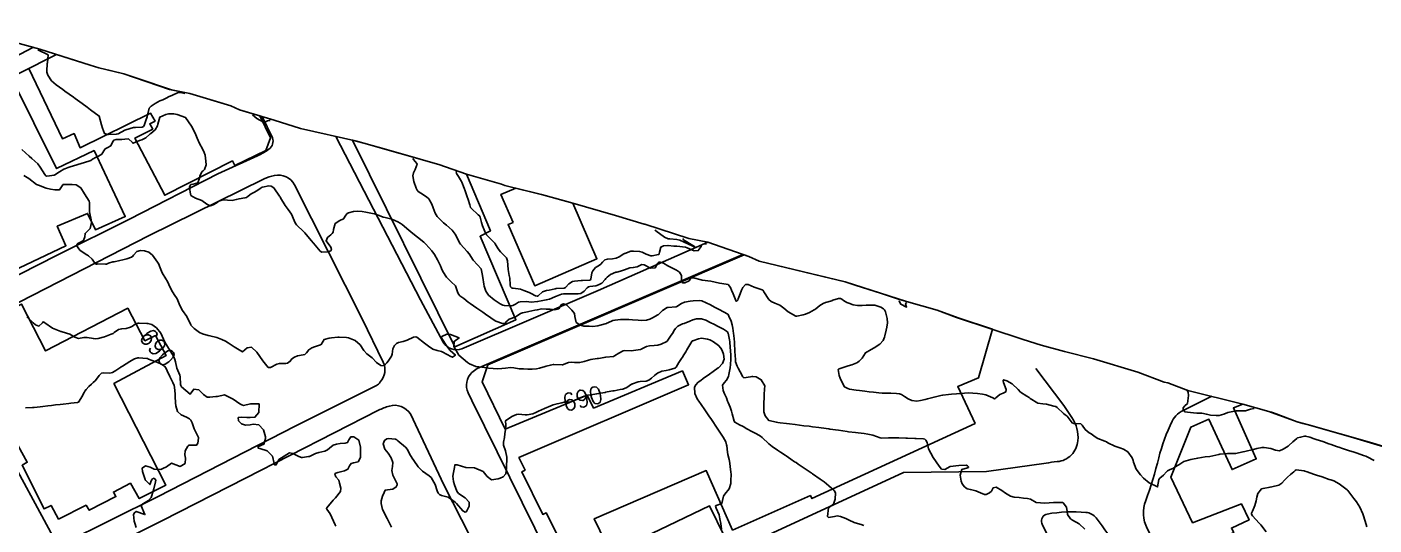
# Model space of a CAD drawing. Header units: metres. Extents: x 286371 to 293043, y 7462578 to 7466404.
# Drawn here: x 288118.4 to 288429.8, y 7465416.7 to 7465531.9 of the extents above; entities that cross this region are included whole.
import ezdxf
from ezdxf.enums import TextEntityAlignment as Align

# ---------------------------------------------------------------- set-up
doc = ezdxf.new("R2010")
doc.units = ezdxf.units.M
doc.header["$MEASUREMENT"] = 0
for name, color, linetype in [('Area', 45, 'Continuous'), ('Cotas', 45, 'Continuous'), ('Curvas de Nivel 1m', 11, 'Continuous'), ('Curvas de Nivel 5m', 15, 'Continuous'), ('Edificações', 30, 'Continuous'), ('Vias primárias', 230, 'Continuous')]:
    doc.layers.add(name, color=color, linetype=linetype)
doc.styles.add('Style-STANDARD', font='STANDARD.shx')

msp = doc.modelspace()

# ---------------------------------------------------------------- linework, layer by layer
at = {"layer": 'Area'}
msp.add_polyline3d([(288102.5, 7465531.87, 687.88), (288121.42, 7465526.73, 690.62), (288133.05, 7465523.02, 696.01), (288135.06, 7465522.39, 695.19), (288140.84, 7465521.03, 686.69), (288151.36, 7465517.42, 689.25), (288156.04, 7465516.46, 695.3), (288165.56, 7465513.62, 697.02), (288167.56, 7465512.72, 696.14), (288175.55, 7465510.32, 687.1), (288181.62, 7465508.38, 687.56), (288194.67, 7465505.45, 687.65), (288196.3, 7465505, 687.93), (288213.63, 7465500.06, 711.64), (288220, 7465497.8, 714.72), (288228.1, 7465495.51, 686.76), (288228.91, 7465495.19, 700.28), (288238.22, 7465492.89, 711.1), (288244.08, 7465491.26, 711.17), (288254.44, 7465488.25, 685.73), (288261.1, 7465486.27, 688.39), (288261.28, 7465486.23, 692.17), (288271.43, 7465482.91, 686.95), (288275.79, 7465482.1, 686.93), (288285.29, 7465478.77, 692.34), (288287.71, 7465477.72, 692.49), (288302.41, 7465474.18, 689.96), (288307.57, 7465472.92, 689.98), (288321.75, 7465468.33, 702.48), (288328.83, 7465466.35, 703.3), (288333.31, 7465464.68, 691.54), (288348.73, 7465459.6, 686.58), (288352.85, 7465458.25, 686.69), (288358.25, 7465456.78, 686.72), (288364.94, 7465455.08, 686.7), (288375.2, 7465452.04, 686.63), (288381.29, 7465449.7, 686.4), (288382.19, 7465449.54, 686.43), (288386.81, 7465447.79, 686.13), (288399.49, 7465444.65, 695.46), (288405.49, 7465442.95, 697.12), (288406.13, 7465442.79, 697.2), (288407.18, 7465442.36, 697.26), (288412.02, 7465440.55, 696.97), (288414.68, 7465439.8, 694.71), (288429.28, 7465435.68, 690.96), (288438.04, 7465433, 692.51)], dxfattribs=at)
at = {"layer": 'Curvas de Nivel 1m', "flags": 128}
for points, elevation in [([(288120.96, 7465526.54), (288123.3, 7465525.41), (288123.12, 7465523.58), (288123.1, 7465523.42), (288123, 7465521.66), (288123.03, 7465521.42), (288123.23, 7465520.71), (288124.12, 7465519.4), (288125.2, 7465518.44), (288126.69, 7465517.36), (288127.18, 7465517.02), (288128.2, 7465516.31), (288129.16, 7465515.61), (288129.55, 7465515.32), (288131.14, 7465514.15), (288132.32, 7465513.28), (288133.12, 7465512.69), (288135.09, 7465511.23), (288135.68, 7465509.23), (288135.84, 7465508.44), (288136.35, 7465507.21), (288137.03, 7465506.95), (288137.27, 7465506.96), (288139.03, 7465507.06), (288139.14, 7465507.07), (288139.49, 7465507.17), (288141.05, 7465508.01), (288142.3, 7465508.36), (288143.06, 7465508.57), (288143.51, 7465508.64), (288145.06, 7465508.7), (288145.32, 7465508.81), (288145.51, 7465509.07), (288145.9, 7465510.24), (288146.19, 7465511.06), (288146.38, 7465511.78), (288146.69, 7465513.05), (288146.86, 7465513.31), (288147.13, 7465513.51), (288148.04, 7465514.13), (288149.15, 7465514.74), (288149.35, 7465514.82), (288149.8, 7465515), (288150.71, 7465515.44), (288151.16, 7465515.66), (288152.05, 7465516.09), (288153.18, 7465516.59), (288153.45, 7465516.68), (288153.73, 7465516.67), (288154.18, 7465516.61), (288154.89, 7465516.5)], 687), ([(288117.2, 7465503.5), (288118.95, 7465501.96), (288119.56, 7465501.47), (288120.93, 7465500.19), (288121.5, 7465499.44), (288122.55, 7465497.76), (288122.8, 7465497.42), (288122.88, 7465497.35), (288122.96, 7465497.34), (288123.59, 7465497.4), (288124.72, 7465497.55), (288124.89, 7465497.62), (288125.94, 7465498.33), (288126.91, 7465498.96), (288127.18, 7465499.08), (288127.92, 7465499.34), (288128.66, 7465499.59), (288128.92, 7465499.67), (288130.17, 7465500.06), (288130.93, 7465500.27), (288131.72, 7465500.49), (288132.94, 7465500.87), (288133.21, 7465500.99), (288133.56, 7465501.26), (288134.42, 7465501.77), (288134.96, 7465501.98), (288135.74, 7465502.44), (288136.2, 7465503.22), (288136.51, 7465503.68), (288136.98, 7465503.92), (288137.8, 7465504.38), (288138.19, 7465505.19), (288138.52, 7465505.68), (288139.01, 7465505.8), (288140.35, 7465505.82), (288141.02, 7465505.92), (288141.85, 7465505.96), (288142.81, 7465505.11), (288142.89, 7465505), (288142.99, 7465504.98), (288143.31, 7465505.1), (288144.46, 7465505.63), (288145, 7465505.79), (288145.86, 7465506.21), (288146.8, 7465507.05), (288146.92, 7465507.15), (288147.03, 7465507.22), (288148.04, 7465508.03), (288148.59, 7465509.02), (288148.7, 7465509.39), (288149.09, 7465511.01), (288150.48, 7465511.61), (288151.1, 7465511.74), (288152.33, 7465511.74), (288153.1, 7465511.63), (288155.08, 7465510.92), (288156.42, 7465508.9), (288157.04, 7465507.77), (288157.46, 7465506.89), (288157.75, 7465506.14), (288158.32, 7465504.87), (288158.98, 7465503.66), (288159.39, 7465502.86), (288159.57, 7465502.24), (288159.76, 7465500.85), (288159.83, 7465499.94), (288159.44, 7465498.86), (288159.15, 7465498.61), (288158.9, 7465498.4), (288158.35, 7465497.4), (288158.31, 7465496.87), (288157.9, 7465495.83), (288156.85, 7465495.5), (288156.32, 7465495.43), (288155.96, 7465494.91), (288156.11, 7465493.62), (288156.3, 7465492.9), (288156.81, 7465492.54), (288157.4, 7465492.29), (288158.8, 7465491.71), (288160, 7465490.85), (288160.78, 7465490.48), (288161.05, 7465490.56), (288161.6, 7465490.82), (288162.38, 7465491.22), (288162.79, 7465491.53), (288163.71, 7465491.88), (288164.8, 7465491.77), (288165.84, 7465491.71), (288166.8, 7465491.93), (288167.43, 7465492.11), (288168.81, 7465492.31), (288169.13, 7465492.38), (288169.55, 7465492.7), (288170.23, 7465493.29), (288170.83, 7465493.58), (288171.57, 7465493.94), (288172.56, 7465494.66), (288172.73, 7465494.77), (288172.85, 7465494.82), (288174.36, 7465495.12), (288174.85, 7465495.06), (288175.45, 7465494.62), (288176.81, 7465492.75), (288176.91, 7465492.59), (288177.05, 7465492.34), (288178.1, 7465490.57), (288178.76, 7465489.66), (288179.58, 7465488.55), (288180.17, 7465487.09), (288180.41, 7465486.54), (288180.71, 7465486.11), (288182.43, 7465484.51), (288182.68, 7465484.25), (288184.1, 7465482.48), (288184.64, 7465481.82), (288185.8, 7465480.46), (288186.2, 7465480.03), (288186.61, 7465479.79), (288188.06, 7465479.86), (288188.62, 7465480.08), (288188.78, 7465480.41), (288188.63, 7465480.95), (288187.57, 7465482.43), (288187.89, 7465483.2), (288188.67, 7465483.75), (288189, 7465484.09), (288189.16, 7465484.41), (288189.28, 7465484.99), (288189.68, 7465486.4), (288190.72, 7465487.1), (288191.62, 7465487.48), (288192.15, 7465488.35), (288192.4, 7465488.7), (288192.75, 7465488.89), (288193.89, 7465489.2), (288194.76, 7465489.22), (288195.91, 7465489.15), (288196.76, 7465489.02), (288198.26, 7465488.75), (288198.75, 7465488.67), (288199.82, 7465488.24), (288200.74, 7465487.83), (288201.19, 7465487.77), (288202.73, 7465487.37), (288204.11, 7465486.78), (288204.72, 7465486.48), (288205.16, 7465486.16), (288206.69, 7465484.85), (288207.58, 7465484.12), (288208.67, 7465483.24), (288210.12, 7465482.08), (288210.65, 7465481.6), (288212.01, 7465480.05), (288212.6, 7465479.23), (288213.31, 7465478.03), (288213.99, 7465476.6), (288214.23, 7465476.02), (288214.54, 7465475.29), (288215.36, 7465474), (288216.51, 7465472.94), (288217.46, 7465471.97), (288218.03, 7465470.4), (288218.23, 7465469.96), (288218.46, 7465469.71), (288219.37, 7465469.02), (288220.44, 7465468.22), (288220.86, 7465467.92), (288222.42, 7465466.84), (288223.79, 7465465.87), (288224.4, 7465465.45), (288225.67, 7465464.56), (288226.38, 7465464.08), (288226.84, 7465463.83), (288228.37, 7465463.25), (288228.88, 7465463.28), (288229.38, 7465463.79), (288229.89, 7465464.27), (288230.38, 7465464.46), (288231.35, 7465464.8), (288232.4, 7465465.52), (288232.53, 7465465.61), (288232.94, 7465465.74), (288234.13, 7465466), (288234.41, 7465466.05), (288235.79, 7465466.32), (288236.42, 7465466.46), (288237.38, 7465466.63), (288238.42, 7465466.62), (288239.35, 7465466.56), (288240.42, 7465466.43), (288241.36, 7465466.66), (288241.9, 7465467.59), (288242.25, 7465467.77), (288242.44, 7465467.79), (288243.11, 7465467.57), (288244.41, 7465466.34), (288244.98, 7465465.55), (288245.03, 7465464.9), (288245.36, 7465463.54), (288246.35, 7465462.85), (288247.17, 7465462.69), (288248.35, 7465462.62), (288249.22, 7465462.61), (288250.35, 7465462.76), (288250.92, 7465462.89), (288252.36, 7465463.28), (288252.47, 7465463.32), (288252.71, 7465463.43), (288253.83, 7465463.95), (288254.37, 7465464.07), (288255.59, 7465464.17), (288256.38, 7465464.19), (288257.57, 7465464.17), (288258.38, 7465464.13), (288259.68, 7465464.02), (288260.37, 7465463.98), (288261.6, 7465464.07), (288262.38, 7465464.3), (288263.04, 7465464.61), (288264.26, 7465465.26), (288264.35, 7465465.3), (288264.4, 7465465.35), (288265.37, 7465466.27), (288266.42, 7465466.95), (288266.64, 7465467), (288268.42, 7465467.09), (288268.51, 7465467.11), (288268.64, 7465467.19), (288269.69, 7465467.92), (288270.44, 7465468.24), (288271.76, 7465468.46), (288272.45, 7465468.53), (288273.95, 7465468.61), (288274.45, 7465468.52), (288275.44, 7465468.08), (288276.43, 7465467.56), (288277.39, 7465467.05), (288278.42, 7465466.51), (288279.45, 7465465.98), (288280.4, 7465465.43), (288280.6, 7465465.2), (288280.7, 7465465), (288281.18, 7465463.8), (288281.4, 7465462.99), (288281.56, 7465462.2), (288281.75, 7465460.98), (288281.81, 7465460.47), (288281.94, 7465458.98), (288281.96, 7465458.64), (288282.06, 7465456.98), (288282.07, 7465456.78), (288282.17, 7465454.98), (288282.17, 7465454.91), (288282.23, 7465454.4), (288282.62, 7465453.39), (288282.85, 7465452.97), (288283.32, 7465452.09), (288283.94, 7465450.95), (288284.02, 7465450.8), (288284.17, 7465450.68), (288285.67, 7465450.92), (288286.05, 7465451.04), (288286.18, 7465451.05), (288286.98, 7465450.9), (288288.16, 7465450.26), (288288.99, 7465448.87), (288288.9, 7465448.11), (288288.81, 7465446.87), (288288.81, 7465446.17), (288288.78, 7465444.87), (288288.76, 7465443.58), (288288.78, 7465442.88), (288289.05, 7465441.89), (288289.91, 7465440.87), (288290.02, 7465440.82), (288291.64, 7465440.46), (288292.02, 7465440.35), (288292.56, 7465440.27), (288294.01, 7465440.17), (288294.7, 7465440.09), (288296.01, 7465439.91), (288297, 7465439.76), (288298.01, 7465439.64), (288299.23, 7465439.49), (288300, 7465439.4), (288301.45, 7465439.23), (288302, 7465439.15), (288303.77, 7465438.88), (288304, 7465438.85), (288305.99, 7465438.61), (288307.99, 7465438.3), (288308.32, 7465438.25), (288309.98, 7465438.06), (288310.54, 7465437.99), (288311.97, 7465437.81), (288312.8, 7465437.69), (288313.97, 7465437.41), (288315.62, 7465436.81), (288315.96, 7465436.74), (288317.58, 7465436.82), (288317.96, 7465436.84), (288319.54, 7465436.83), (288319.96, 7465436.83), (288321.55, 7465436.79), (288321.96, 7465436.78), (288323.63, 7465436.67), (288323.96, 7465436.66), (288325.68, 7465436.59), (288325.96, 7465436.51), (288326.08, 7465436.43), (288326.21, 7465436.31), (288326.5, 7465435.75), (288326.83, 7465434.3), (288327.89, 7465432.28), (288329.29, 7465430.26), (288329.85, 7465429.61), (288330.57, 7465429.53), (288331.86, 7465430.22), (288333.87, 7465430.41), (288335.55, 7465430.48), (288335.87, 7465430.33), (288336.06, 7465430.15), (288336.04, 7465429.98), (288335.86, 7465429.87), (288334.5, 7465429.53), (288334.11, 7465428.18), (288334.4, 7465426.77), (288334.64, 7465426.18), (288335.12, 7465425.5), (288335.79, 7465425.04), (288336.5, 7465424.87), (288337.78, 7465424.59), (288338.83, 7465424.11), (288339.77, 7465423.72), (288340.12, 7465423.74), (288340.9, 7465424.08), (288341.36, 7465424.49), (288341.79, 7465425.27), (288342.44, 7465425.4), (288343.78, 7465424.64), (288344.61, 7465424.02), (288345.75, 7465423.35), (288346.64, 7465423.11), (288347.75, 7465423.03), (288348.82, 7465422.88), (288349.75, 7465422.77), (288350.42, 7465422.61), (288351.73, 7465421.91), (288353.73, 7465421.73), (288355.73, 7465421.85), (288357.74, 7465421.9), (288357.8, 7465421.89), (288357.95, 7465421.82), (288358.71, 7465420.8), (288358.85, 7465419.81), (288358.95, 7465419.06), (288359.68, 7465418.06), (288360.14, 7465417.79), (288361.66, 7465416.91), (288362.98, 7465415.74)], 688), ([(288170.57, 7465511.53), (288171.56, 7465510.68), (288173.07, 7465509.87), (288173.69, 7465510.03), (288174.04, 7465510.16), (288174.39, 7465510.2), (288174.64, 7465510.23)], 687), ([(288207.61, 7465501.45), (288207.75, 7465501.19), (288208.57, 7465500.29), (288208.64, 7465500.11), (288208.14, 7465498.88), (288207.74, 7465498.12), (288207.61, 7465497.4), (288207.81, 7465496.12), (288208.41, 7465494.55), (288208.62, 7465494.11), (288208.83, 7465493.83), (288209.48, 7465493.44), (288210.81, 7465492.58), (288211.34, 7465492.07), (288211.99, 7465490.85), (288212.31, 7465490.05), (288212.76, 7465488.82), (288213.22, 7465488.04), (288214.72, 7465486.53), (288215.36, 7465486), (288216.7, 7465484.87), (288217.42, 7465483.97), (288218.15, 7465482.46), (288218.4, 7465481.96), (288218.64, 7465481.63), (288220.21, 7465479.93), (288220.61, 7465479.39), (288221.57, 7465477.91), (288222.57, 7465476.84), (288223.45, 7465475.88), (288223.65, 7465474.77), (288223.77, 7465473.88), (288224, 7465472.38), (288224.08, 7465471.87), (288224.48, 7465470.75), (288225.11, 7465469.85), (288226.45, 7465468.76), (288227.81, 7465467.81), (288228.43, 7465467.5), (288228.8, 7465467.43), (288230.43, 7465467.33), (288230.77, 7465467.43), (288231.32, 7465467.76), (288232.02, 7465468.18), (288232.44, 7465468.31), (288233.81, 7465468.36), (288234.44, 7465468.26), (288234.95, 7465468.21), (288236.44, 7465468.34), (288237.28, 7465468.5), (288238.45, 7465468.73), (288239.19, 7465468.9), (288240.46, 7465469.41), (288240.6, 7465469.48), (288240.84, 7465469.61), (288241.97, 7465470.09), (288242.47, 7465470.16), (288243.88, 7465470.16), (288244.47, 7465470.16), (288245.87, 7465470.14), (288246.47, 7465470.24), (288247.26, 7465470.73), (288247.93, 7465471.5), (288248.24, 7465471.76), (288248.5, 7465471.82), (288249.95, 7465472.02), (288250.5, 7465472.19), (288251.33, 7465472.63), (288252.08, 7465473.44), (288252.26, 7465473.7), (288252.53, 7465474.02), (288253.34, 7465474.63), (288254.55, 7465475.12), (288254.78, 7465475.17), (288255.59, 7465475.39), (288256.34, 7465475.6), (288256.56, 7465475.67), (288257.8, 7465476.12), (288258.56, 7465476.22), (288259.5, 7465476.4), (288260.58, 7465476.89), (288261.06, 7465476.82), (288262.56, 7465476.06), (288263.66, 7465476.16), (288264.24, 7465477.26), (288264.43, 7465477.4), (288264.58, 7465477.45), (288264.8, 7465477.48), (288265.53, 7465477.24), (288266.56, 7465476.58), (288267.5, 7465476.15), (288268.55, 7465475.61), (288269.25, 7465475.17), (288269.74, 7465474.38), (288269.71, 7465473.17), (288269.99, 7465472.65), (288270.51, 7465472.66), (288271.46, 7465473.14), (288271.89, 7465473.76), (288272.52, 7465473.81), (288274.25, 7465473.37), (288274.52, 7465473.32), (288276.51, 7465473.06), (288278.51, 7465472.58), (288279.01, 7465472.52), (288280.5, 7465472.26), (288281.07, 7465471.57), (288281.3, 7465470.99), (288281.63, 7465470.14), (288282.12, 7465468.98), (288282.22, 7465468.74), (288282.45, 7465468.38), (288282.75, 7465468.67), (288282.85, 7465468.97), (288283.28, 7465470.16), (288283.59, 7465470.96), (288283.87, 7465471.58), (288284.5, 7465472.29), (288285.17, 7465472.27), (288286.5, 7465471.67), (288288.35, 7465471.03), (288288.49, 7465470.96), (288288.57, 7465470.88), (288288.75, 7465470.61), (288289.91, 7465468.86), (288290.45, 7465468.38), (288291.3, 7465467.98), (288292.43, 7465467.49), (288293.41, 7465466.81), (288294.41, 7465465.96), (288296.18, 7465464.99), (288296.4, 7465464.97), (288297.87, 7465465.27), (288298.4, 7465465.42), (288299.32, 7465465.81), (288300.41, 7465466.44), (288300.57, 7465466.54), (288300.78, 7465466.7), (288301.67, 7465467.44), (288302.44, 7465467.89), (288302.99, 7465468.11), (288304.44, 7465468.55), (288304.52, 7465468.57), (288304.73, 7465468.64), (288306.01, 7465469.07), (288306.45, 7465469.04), (288306.76, 7465468.92), (288307.2, 7465468.6), (288307.97, 7465468.12), (288308.43, 7465467.94), (288309.44, 7465467.58), (288310.43, 7465467.42), (288311.5, 7465467.45), (288312.43, 7465467.49), (288313.43, 7465467.5), (288314.43, 7465467.51), (288315.81, 7465467.08), (288316.42, 7465466.69), (288316.67, 7465466.45), (288316.88, 7465465.98), (288317.3, 7465464.44), (288317.35, 7465463.46), (288317.19, 7465462.44), (288317.05, 7465461.74), (288316.71, 7465460.45), (288316.62, 7465460.15), (288316.31, 7465459.32), (288315.58, 7465458.47), (288314.28, 7465457.62), (288313.55, 7465457.23), (288312.26, 7465456.52), (288311.49, 7465455.29), (288310.78, 7465454.55), (288310.48, 7465454.3), (288310.23, 7465454.14), (288309.08, 7465453.72), (288308.22, 7465453.45), (288307.58, 7465453.23), (288306.21, 7465452.81), (288306.07, 7465452.76), (288305.92, 7465452.62), (288306.18, 7465451.28), (288306.41, 7465450.61), (288306.53, 7465450.25), (288307.41, 7465448.6), (288308.14, 7465448.23), (288308.59, 7465448.12), (288310.13, 7465447.89), (288310.9, 7465447.78), (288312.13, 7465447.63), (288313.14, 7465447.5), (288314.13, 7465447.37), (288315.38, 7465447.22), (288316.12, 7465447.18), (288317.42, 7465447.14), (288318.12, 7465447.13), (288319.45, 7465447.08), (288320.12, 7465447.02), (288320.59, 7465446.86), (288321.29, 7465446.38), (288322.1, 7465445.88), (288322.95, 7465445.5), (288324.09, 7465445.33), (288324.97, 7465445.44), (288326.09, 7465445.69), (288326.58, 7465445.82), (288328.1, 7465446.27), (288329.71, 7465446.65), (288330.11, 7465446.72), (288331.48, 7465446.86), (288332.11, 7465446.92), (288333.27, 7465447.04), (288334.12, 7465447.11), (288335.11, 7465447.18), (288336.12, 7465447.2), (288337.07, 7465447.19), (288338.12, 7465447.09), (288339.32, 7465446.91), (288340.11, 7465446.75), (288341.68, 7465446.07), (288342.1, 7465445.87), (288342.26, 7465445.91), (288342.4, 7465446.06), (288343.28, 7465446.88), (288344.12, 7465447.17), (288344.7, 7465447.45), (288344.78, 7465448.02), (288344.16, 7465449.65), (288344.05, 7465450.04), (288344.07, 7465450.13), (288344.17, 7465450.26), (288344.94, 7465450.02), (288346.15, 7465449.29), (288347.54, 7465447.98), (288348.13, 7465447.39), (288349.58, 7465446.48), (288350.11, 7465446.14), (288350.34, 7465445.94), (288352.09, 7465444.83), (288353.25, 7465444.73), (288354.08, 7465444.59), (288355.8, 7465444.14), (288356.08, 7465444.11), (288356.29, 7465444.07), (288356.57, 7465443.85), (288358.05, 7465442.44), (288358.4, 7465442.17), (288358.86, 7465441.81), (288360.02, 7465440.32), (288360.39, 7465440.15), (288362.02, 7465440.05), (288362.34, 7465439.75), (288363.01, 7465438.76), (288363.98, 7465438), (288364.45, 7465437.72), (288365.32, 7465437.06), (288365.96, 7465436.66), (288367.6, 7465436.02), (288367.95, 7465435.87), (288368.31, 7465435.66), (288369.93, 7465434.87), (288371.02, 7465434.52), (288371.92, 7465434.22), (288372.91, 7465433.59), (288373.89, 7465432.24), (288374.15, 7465431.57), (288374.25, 7465431.2), (288374.84, 7465429.56), (288375.83, 7465428.26), (288376.51, 7465427.53), (288377.81, 7465426.4), (288379.79, 7465425.48), (288380.1, 7465427.2), (288380.29, 7465427.48), (288381.13, 7465428.17), (288381.85, 7465428.97), (288382.1, 7465429.2), (288382.57, 7465429.44), (288383.44, 7465429.85), (288383.86, 7465430.09), (288384.67, 7465430.61), (288385.88, 7465431.39), (288387.45, 7465431.82), (288387.89, 7465431.92), (288389.08, 7465432.16), (288389.9, 7465432.29), (288390.82, 7465432.41), (288391.9, 7465432.54), (288392.53, 7465432.67), (288393.91, 7465433.01), (288394.14, 7465433.04), (288395.91, 7465433.24), (288397.91, 7465433.21), (288399.53, 7465433.58), (288399.92, 7465433.67), (288400.58, 7465433.83), (288401.93, 7465434.16), (288402.71, 7465434.35), (288403.94, 7465434.6), (288404.42, 7465434.62), (288405.93, 7465434.39), (288407.02, 7465433.97), (288407.93, 7465433.82), (288408.78, 7465434.19), (288409.94, 7465434.9), (288410.02, 7465434.95), (288410.09, 7465435.02), (288411.05, 7465435.92), (288411.97, 7465436.71), (288412.15, 7465436.81), (288412.85, 7465436.98), (288413.73, 7465437.21), (288413.98, 7465437.22), (288414.96, 7465436.95), (288415.97, 7465436.61), (288416.44, 7465436.45), (288417.95, 7465435.95), (288419.35, 7465435.47), (288419.94, 7465435.28), (288421.18, 7465434.86), (288421.93, 7465434.59), (288422.3, 7465434.46), (288423.92, 7465433.91), (288425.22, 7465433.49), (288425.91, 7465433.27), (288427.39, 7465432.76), (288427.9, 7465432.57), (288428.23, 7465432.42), (288429.89, 7465431.56)], 687), ([(288117.72, 7465497.49), (288118.87, 7465496.8), (288120.65, 7465495.45), (288120.85, 7465495.32), (288121.06, 7465495.23), (288122.84, 7465494.61), (288123.85, 7465494.38), (288124.83, 7465494.22), (288125.97, 7465494.22), (288126.69, 7465495.36), (288126.77, 7465495.43), (288126.85, 7465495.45), (288128.72, 7465495.45), (288128.85, 7465495.45), (288129.81, 7465495.31), (288130.83, 7465494.67), (288131.75, 7465493.28), (288132.79, 7465491.53), (288132.88, 7465491.26), (288132.88, 7465491.16), (288132.87, 7465489.26), (288132.88, 7465489.13), (288133.26, 7465487.26), (288133.32, 7465486.65), (288133.02, 7465485.26), (288132.87, 7465485.08), (288132.69, 7465484.95), (288131.85, 7465484.11), (288131.76, 7465483.28), (288131.49, 7465482.44), (288130.64, 7465481.97), (288130.17, 7465481.77), (288129.87, 7465481.31), (288130.62, 7465480.24), (288132.11, 7465479.27), (288132.43, 7465479.09), (288132.6, 7465478.96), (288133.47, 7465478.13), (288134.12, 7465477.24), (288134.36, 7465477.03), (288134.57, 7465477.03), (288134.75, 7465477.05), (288136.57, 7465477), (288136.76, 7465477.01), (288137.25, 7465477.19), (288138.23, 7465477.52), (288138.58, 7465477.57), (288139.88, 7465477.86), (288140.59, 7465478.03), (288141.48, 7465478.24), (288142.6, 7465478.61), (288142.89, 7465478.82), (288143.04, 7465479.11), (288143.78, 7465479.93), (288144.62, 7465480.14), (288145.6, 7465480.09), (288146.61, 7465479.76), (288147.41, 7465479.04), (288148.58, 7465477.49), (288148.88, 7465477.02), (288149.05, 7465476.53), (288149.65, 7465475.01), (288150.51, 7465473.62), (288150.93, 7465472.99), (288151.22, 7465472.26), (288151.79, 7465470.97), (288152.46, 7465469.95), (288153.11, 7465468.95), (288153.57, 7465467.8), (288153.96, 7465466.94), (288154.4, 7465466.27), (288155.34, 7465464.92), (288156.28, 7465462.98), (288156.31, 7465462.91), (288156.35, 7465462.84), (288157.09, 7465462.15), (288158.33, 7465461.17), (288158.97, 7465460.86), (288160.32, 7465460.52), (288160.72, 7465460.44), (288162.31, 7465460.04), (288163.49, 7465459.61), (288164.3, 7465459.21), (288164.94, 7465458.77), (288166.28, 7465457.84), (288168.26, 7465456.72), (288169.33, 7465457.65), (288170.28, 7465457.78), (288171.54, 7465456.68), (288172.25, 7465455.65), (288172.9, 7465454.65), (288174.2, 7465453.09), (288174.69, 7465453.11), (288176.21, 7465453.88), (288176.77, 7465454.03), (288178.22, 7465454.06), (288178.65, 7465454.12), (288179.27, 7465454.55), (288179.68, 7465455.1), (288180.24, 7465455.46), (288180.98, 7465455.79), (288182.25, 7465456.03), (288182.64, 7465456.11), (288183.05, 7465456.49), (288183.54, 7465457.21), (288184.27, 7465457.66), (288184.85, 7465457.89), (288186.28, 7465458.32), (288186.37, 7465458.36), (288186.41, 7465458.44), (288187.14, 7465459.59), (288188.31, 7465459.9), (288188.79, 7465459.93), (288190.31, 7465460.1), (288190.58, 7465460.11), (288192.31, 7465460.01), (288192.72, 7465459.93), (288194.3, 7465459.32), (288195.43, 7465458.31), (288196.27, 7465457.06), (288197, 7465456.28), (288198.24, 7465455.33), (288199.18, 7465454.25), (288200.21, 7465453.55), (288200.96, 7465453.47), (288201.64, 7465454.21), (288201.88, 7465454.56), (288202.24, 7465455.01), (288202.7, 7465455.75), (288202.84, 7465456.2), (288203.02, 7465457.44), (288203.37, 7465458.19), (288203.83, 7465458.64), (288204.29, 7465458.89), (288205.35, 7465459.11), (288206.3, 7465459.43), (288207.77, 7465460.12), (288208.32, 7465460.2), (288208.52, 7465460.1), (288210.29, 7465458.76), (288211.21, 7465458.06), (288212.27, 7465457.34), (288213.27, 7465457.03), (288214.27, 7465456.77), (288215.73, 7465455.99), (288216.25, 7465455.68), (288216.77, 7465455.45), (288217.44, 7465455.97), (288216.27, 7465457.03), (288215.45, 7465458), (288214.31, 7465459.8), (288214.24, 7465460.02), (288214.24, 7465460.09), (288214.32, 7465460.24), (288215.49, 7465460.83), (288216.33, 7465460.75), (288218.31, 7465459.95), (288217.15, 7465459.13), (288217.08, 7465457.97), (288218.25, 7465455.95), (288220.23, 7465454.27), (288220.74, 7465453.92), (288222.21, 7465453.3), (288222.87, 7465453.23), (288224.21, 7465453.08), (288225.08, 7465452.98), (288226.2, 7465452.86), (288227.24, 7465452.78), (288228.2, 7465452.85), (288229.02, 7465452.97), (288230.2, 7465453.11), (288230.94, 7465453.02), (288232.2, 7465452.78), (288233.18, 7465452.75), (288234.2, 7465452.72), (288235.2, 7465452.7), (288236.2, 7465452.79), (288236.92, 7465452.95), (288238.21, 7465453.35), (288238.45, 7465453.42), (288239.41, 7465453.64), (288240.07, 7465453.78), (288240.22, 7465453.79), (288242.12, 7465453.7), (288242.22, 7465453.71), (288243.58, 7465454.22), (288244.23, 7465454.32), (288244.95, 7465454.28), (288246.23, 7465454.27), (288247.2, 7465454.48), (288248.23, 7465454.81), (288248.8, 7465454.92), (288250.24, 7465455.15), (288250.51, 7465455.19), (288251.84, 7465455.44), (288252.18, 7465455.5), (288252.25, 7465455.51), (288254, 7465455.65), (288254.25, 7465455.76), (288255.2, 7465456.45), (288256.27, 7465456.93), (288256.65, 7465456.99), (288258.27, 7465456.98), (288258.6, 7465457.01), (288260.27, 7465457.25), (288260.32, 7465457.27), (288260.4, 7465457.31), (288261.61, 7465457.97), (288262.29, 7465458.09), (288263.41, 7465458.15), (288264.29, 7465458.28), (288265.02, 7465458.52), (288266.3, 7465459.1), (288266.37, 7465459.15), (288266.43, 7465459.22), (288267.21, 7465460.32), (288267.78, 7465461.2), (288267.99, 7465461.55), (288268.35, 7465462.15), (288268.86, 7465462.68), (288269.93, 7465463.17), (288270.26, 7465463.27), (288270.37, 7465463.31), (288271.67, 7465463.85), (288272.38, 7465464.12), (288273.19, 7465464.32), (288274.38, 7465464.34), (288275.32, 7465464.03), (288276.37, 7465463.52), (288277.32, 7465463.05), (288278.01, 7465462.69), (288278.36, 7465462.51), (288279.43, 7465461.94), (288280.34, 7465461.34), (288280.45, 7465461.12), (288280.48, 7465461), (288280.81, 7465459.49), (288280.87, 7465459), (288280.98, 7465457.69), (288281.03, 7465456.99), (288281.1, 7465455.85), (288281.11, 7465455), (288281.04, 7465453.82), (288280.95, 7465453), (288280.68, 7465451.5), (288280.56, 7465451.01), (288280.16, 7465450.14), (288279.61, 7465449.56), (288279.21, 7465449.03), (288279.34, 7465447.81), (288279.66, 7465447.02), (288280.1, 7465446.05), (288280.39, 7465445.32), (288280.52, 7465445.01), (288280.96, 7465443.89), (288281.27, 7465443), (288281.45, 7465442.4), (288281.82, 7465440.99), (288281.86, 7465440.82), (288282.02, 7465440.42), (288283.16, 7465439.82), (288284, 7465439.42), (288284.82, 7465438.94), (288285.98, 7465438.32), (288287.09, 7465437.79), (288287.97, 7465437.24), (288288.39, 7465436.89), (288289.94, 7465435.42), (288290.65, 7465434.85), (288291.92, 7465433.98), (288292.61, 7465433.52), (288293.68, 7465432.81), (288293.9, 7465432.66), (288295.01, 7465431.9), (288295.88, 7465431.3), (288296.2, 7465431.09), (288296.69, 7465430.76), (288297.86, 7465429.97), (288299.73, 7465428.71), (288299.79, 7465428.66), (288299.83, 7465428.63), (288300.02, 7465428.52), (288301.81, 7465427.3), (288302.67, 7465426.66), (288303.79, 7465425.75), (288305.05, 7465424.63), (288305.29, 7465424.14), (288305.22, 7465422.62), (288304.86, 7465421.49), (288303.71, 7465420.64), (288303.45, 7465418.66), (288303.68, 7465418.43), (288305.06, 7465418.63), (288305.69, 7465418.78), (288306.47, 7465418.6), (288307.68, 7465418.16), (288308.47, 7465417.78), (288309.66, 7465417.21), (288311.48, 7465416.7), (288311.66, 7465416.66), (288311.84, 7465416.52)], 689), ([(288217.6, 7465498.39), (288217.73, 7465497.97), (288218.19, 7465497.27), (288218.87, 7465496.13), (288218.95, 7465495.95), (288219.5, 7465494.6), (288219.72, 7465493.94), (288220.15, 7465492.6), (288220.37, 7465491.93), (288220.79, 7465490.69), (288220.98, 7465490.12), (288221.11, 7465489.92), (288222.75, 7465488.42), (288223.04, 7465488.18), (288223.2, 7465487.89), (288223.49, 7465486.65), (288223.7, 7465485.88), (288224.52, 7465484.03), (288224.61, 7465483.87), (288224.67, 7465483.78), (288226.56, 7465481.84), (288226.64, 7465481.73), (288227.36, 7465480.56), (288227.91, 7465479.82), (288228.6, 7465479.18), (288229.29, 7465478.49), (288229.51, 7465477.79), (288229.56, 7465476.79), (288229.62, 7465475.79), (288229.92, 7465474.4), (288230.04, 7465473.78), (288230.1, 7465472.18), (288230.2, 7465471.78), (288230.49, 7465471.47), (288230.83, 7465471.43), (288232.49, 7465471.24), (288233.28, 7465470.94), (288234.47, 7465470.41), (288234.96, 7465470.2), (288235.97, 7465469.68), (288236.38, 7465469.6), (288236.46, 7465469.6), (288236.62, 7465469.67), (288237.56, 7465470.57), (288238.48, 7465470.87), (288239.11, 7465471.01), (288240.49, 7465471.32), (288240.75, 7465471.35), (288242.49, 7465471.45), (288242.61, 7465471.46), (288242.91, 7465471.58), (288243.64, 7465472.44), (288244.52, 7465472.96), (288245.01, 7465473.06), (288246.52, 7465473.19), (288246.82, 7465473.22), (288248.52, 7465473.33), (288248.66, 7465473.36), (288248.78, 7465473.49), (288249.03, 7465475), (288249.2, 7465475.48), (288249.82, 7465476.22), (288250.57, 7465476.64), (288251.05, 7465476.99), (288251.46, 7465477.45), (288252.02, 7465478.02), (288252.6, 7465478.19), (288253.76, 7465478.25), (288254.6, 7465478.39), (288255.3, 7465478.69), (288256.43, 7465479.38), (288256.54, 7465479.46), (288256.62, 7465479.5), (288258, 7465479.97), (288258.62, 7465480.03), (288260.02, 7465479.93), (288260.62, 7465479.77), (288261.58, 7465479.3), (288262.61, 7465478.94), (288262.94, 7465478.94), (288264.42, 7465479.26), (288264.54, 7465479.32), (288264.61, 7465479.78), (288264.95, 7465480.93), (288265.56, 7465481.23), (288266.55, 7465481.31), (288266.65, 7465481.3), (288267.97, 7465481.19), (288268.63, 7465481.14), (288268.68, 7465481.13), (288270.63, 7465480.9), (288271.02, 7465480.76), (288272.62, 7465480.1), (288273.59, 7465480.14), (288274.27, 7465481.1), (288274.28, 7465481.22), (288274.63, 7465481.6), (288275.5, 7465481.71)], 686), ([(288320.08, 7465468.51), (288320.06, 7465468.4), (288320.43, 7465467.72), (288321.74, 7465467.06), (288321.52, 7465467.83), (288321.58, 7465468), (288321.83, 7465468.02)], 686), ([(288118.06, 7465443.73), (288119.7, 7465443.82), (288120.06, 7465443.86), (288121.47, 7465444.02), (288122.06, 7465444.09), (288123.24, 7465444.23), (288124.07, 7465444.33), (288125.01, 7465444.44), (288126.07, 7465444.56), (288126.78, 7465444.65), (288128.08, 7465444.8), (288128.56, 7465444.85), (288130.08, 7465444.98), (288130.3, 7465445.09), (288130.46, 7465445.3), (288131.06, 7465446.33), (288131.63, 7465447.28), (288131.81, 7465447.59), (288132.13, 7465448.02), (288132.74, 7465448.67), (288133.34, 7465449.26), (288133.75, 7465449.65), (288134.16, 7465450.04), (288134.72, 7465450.69), (288135.07, 7465451.23), (288135.64, 7465451.76), (288136.18, 7465451.86), (288137.56, 7465451.82), (288138.19, 7465451.94), (288138.98, 7465452.38), (288140.09, 7465453.16), (288140.21, 7465453.24), (288140.46, 7465453.4), (288142.22, 7465454.5), (288142.59, 7465454.75), (288143.3, 7465455.1), (288144.01, 7465455.32), (288144.24, 7465455.33), (288146.1, 7465455.19), (288146.24, 7465455.16), (288146.53, 7465455.05), (288148.22, 7465454.42), (288149.22, 7465454.01), (288150.21, 7465453.38), (288150.51, 7465452.99), (288150.85, 7465452.33), (288151.41, 7465450.98), (288152.15, 7465449.61), (288152.44, 7465448.96), (288152.55, 7465448.55), (288152.68, 7465446.96), (288152.7, 7465446.36), (288152.76, 7465444.95), (288152.82, 7465444.21), (288153.19, 7465442.95), (288154.04, 7465442.15), (288155.31, 7465441.64), (288156.02, 7465441.23), (288156.31, 7465440.9), (288156.6, 7465440.3), (288157.08, 7465438.89), (288157.96, 7465437.05), (288158.04, 7465436.87), (288158.08, 7465436.75), (288157.93, 7465435.57), (288157.64, 7465435.17), (288155.93, 7465435.12), (288155.76, 7465435.08), (288155.58, 7465434.91), (288155, 7465433.82), (288154.89, 7465432.92), (288155.09, 7465432.12), (288155.02, 7465430.92), (288153.85, 7465430.21), (288151.86, 7465430.97), (288150.69, 7465430.16), (288149.84, 7465429.7), (288149.33, 7465429.53), (288147.84, 7465429.62), (288146.88, 7465430.02), (288145.85, 7465430.34), (288145.08, 7465429.84), (288145.15, 7465429.07), (288145.71, 7465427.16), (288145.76, 7465427.07), (288145.8, 7465427.01), (288146.82, 7465426.02), (288147.18, 7465427.04), (288147.47, 7465427.38), (288147.81, 7465427.47), (288148.21, 7465427.03), (288148.14, 7465426.69), (288147.77, 7465425.03), (288147.29, 7465423.5), (288147.1, 7465423.04), (288146.48, 7465422.3), (288145.73, 7465421.87), (288145.2, 7465421.59), (288144.78, 7465421.08), (288145.68, 7465419.06), (288143.69, 7465419.8), (288143.27, 7465419.52), (288143.04, 7465419.1), (288143.2, 7465417.56), (288143.35, 7465417.1), (288143.64, 7465416.11)], 691), ([(288386.53, 7465447.92), (288386.87, 7465447.38), (288386.91, 7465446.59), (288386.79, 7465445.38), (288386.67, 7465444.8), (288386.08, 7465444.22), (288385.68, 7465443.79), (288385.68, 7465443.4), (288386.06, 7465442.87), (288386.7, 7465442.73), (288388.05, 7465442.61), (288388.86, 7465442.55), (288390.05, 7465442.5), (288391.09, 7465442.27), (288392.05, 7465442.11), (288393.33, 7465442), (288394.05, 7465442.01), (288395.1, 7465442.3), (288396.06, 7465442.67), (288397.93, 7465443.07), (288398.06, 7465443.09), (288398.17, 7465443.09), (288400.06, 7465443.1), (288400.13, 7465443.1), (288400.34, 7465443.17), (288401.23, 7465443.44), (288402.11, 7465443.63)], 686), ([(288404.85, 7465415.11), (288403.66, 7465416.7), (288403.23, 7465417.13), (288401.69, 7465418.8), (288401.48, 7465419.16), (288401.49, 7465419.37), (288401.7, 7465419.88), (288402.08, 7465420.79), (288402.23, 7465421.15), (288402.59, 7465422.29), (288402.73, 7465423.14), (288402.97, 7465423.93), (288403.78, 7465425), (288403.86, 7465425.04), (288404.19, 7465425.12), (288405.79, 7465425.42), (288406.17, 7465425.46), (288407.8, 7465425.86), (288408.49, 7465426.36), (288409.14, 7465427.03), (288409.47, 7465427.37), (288409.82, 7465427.71), (288410.53, 7465428.32), (288411.29, 7465429), (288411.58, 7465429.27), (288411.85, 7465429.39), (288413.65, 7465429.16), (288413.85, 7465429.11), (288414.34, 7465428.96), (288415.84, 7465428.44), (288416.55, 7465428.21), (288417.83, 7465427.78), (288419.47, 7465427.23), (288419.82, 7465427.11), (288420.5, 7465426.86), (288421.8, 7465426.18), (288423.63, 7465424.82), (288423.78, 7465424.65), (288425.18, 7465422.79), (288425.74, 7465422.05), (288426.55, 7465420.77), (288427.2, 7465419.27), (288427.36, 7465418.76), (288427.68, 7465417.75), (288427.99, 7465416.75), (288428.15, 7465416.25)], 688)]:
    msp.add_lwpolyline(points, dxfattribs=dict(at, elevation=elevation))
at = {"layer": 'Curvas de Nivel 5m', "flags": 128}
for points, elevation in [([(288263.67, 7465484.93), (288263.77, 7465484.72), (288265.76, 7465483.23), (288266.67, 7465482.88), (288267.06, 7465482.82), (288268.66, 7465482.7), (288269.32, 7465482.51), (288272.37, 7465481.13), (288272.63, 7465481.02), (288272.74, 7465481.02), (288272.73, 7465481.12), (288270.21, 7465482.65), (288270.08, 7465482.81), (288270.29, 7465482.83)], 685), ([(288118.38, 7465464.81), (288119.84, 7465463.46), (288120.36, 7465462.95), (288121.16, 7465462.64), (288122, 7465463.43), (288122.15, 7465463.65), (288122.37, 7465463.57), (288122.56, 7465463.42), (288124.35, 7465462.22), (288126.25, 7465461.45), (288126.33, 7465461.42), (288126.54, 7465461.36), (288128.32, 7465460.77), (288129.51, 7465460.12), (288130.3, 7465459.81), (288131.57, 7465460.02), (288132.31, 7465460.04), (288133.78, 7465459.77), (288134.3, 7465459.74), (288134.9, 7465459.82), (288136.31, 7465460.16), (288137.91, 7465460.78), (288138.32, 7465460.97), (288138.43, 7465461.06), (288138.55, 7465461.17), (288139.6, 7465461.89), (288140.34, 7465462.05), (288141.32, 7465462.15), (288142.34, 7465462.46), (288142.79, 7465462.66), (288143.45, 7465463.1), (288144.11, 7465463.33), (288144.36, 7465463.34), (288146.11, 7465463.3), (288146.36, 7465463.29), (288147.25, 7465463.04), (288148.34, 7465462.27), (288149.33, 7465461.01), (288150.29, 7465458.99), (288151.52, 7465456.98), (288152.25, 7465455.72), (288152.6, 7465454.96), (288152.74, 7465454.44), (288153.07, 7465452.95), (288153.77, 7465451.35), (288153.85, 7465450.94), (288153.9, 7465449.19), (288153.95, 7465448.94), (288154.14, 7465448.63), (288156.11, 7465446.9), (288156.95, 7465448.07), (288158.13, 7465447.9), (288159.19, 7465446.86), (288160.1, 7465446.25), (288160.71, 7465446.23), (288162.1, 7465446.39), (288162.49, 7465446.42), (288164.1, 7465446.78), (288166.09, 7465445.78), (288167.63, 7465444.73), (288168.07, 7465444.46), (288168.45, 7465444.34), (288170.07, 7465444.69), (288172.07, 7465444.66), (288172.04, 7465442.66), (288171.11, 7465441.59), (288170.03, 7465441.5), (288169.21, 7465441.52), (288168.03, 7465441.63), (288167.24, 7465441.52), (288167.33, 7465440.73), (288168, 7465440.09), (288168.96, 7465439.75), (288170, 7465439.81), (288170.72, 7465439.97), (288172, 7465439.83), (288173.09, 7465438.65), (288173.54, 7465437.06), (288173.58, 7465436.64), (288173.19, 7465435.39), (288171.93, 7465434.8), (288171.83, 7465434.76), (288171.82, 7465434.67), (288171.92, 7465434.43), (288172.22, 7465434.36), (288173.91, 7465433.81), (288175.15, 7465432.62), (288175.56, 7465430.92), (288175.6, 7465430.61), (288175.86, 7465430.58), (288175.89, 7465430.58), (288176.03, 7465430.6), (288176.67, 7465431.8), (288177.89, 7465432.57), (288179.12, 7465433.34), (288179.9, 7465433.22), (288181.28, 7465432.52), (288181.89, 7465432.3), (288182.13, 7465432.27), (288183.52, 7465432.49), (288183.83, 7465432.55), (288183.9, 7465432.58), (288185.13, 7465433.24), (288185.91, 7465433.47), (288187.25, 7465433.76), (288187.92, 7465434.04), (288188.37, 7465434.41), (288189.19, 7465435.14), (288189.94, 7465435.38), (288190.82, 7465435.49), (288191.94, 7465435.59), (288192.52, 7465435.77), (288192.82, 7465436.34), (288193.27, 7465437.03), (288193.97, 7465437.08), (288195.13, 7465436.31), (288195.54, 7465434.69), (288195.53, 7465434.3), (288195.55, 7465432.64), (288195.52, 7465432.3), (288194.94, 7465431.24), (288193.86, 7465431.03), (288193.33, 7465430.87), (288192.94, 7465430.34), (288192.62, 7465429.57), (288191.84, 7465429.21), (288190.27, 7465428.83), (288189.83, 7465428.64), (288189.67, 7465428.56), (288189.57, 7465428.4), (288189.82, 7465427.84), (288190.47, 7465427.05), (288190.65, 7465426.38), (288191, 7465425.15), (288190.91, 7465424.38), (288189.74, 7465422.93), (288189.16, 7465422.4), (288187.71, 7465420.62), (288187.63, 7465420.5), (288187.64, 7465420.43), (288187.7, 7465420.33), (288188.51, 7465419.24), (288188.88, 7465418.41), (288189.65, 7465416.73), (288189.84, 7465416.39)], 690), ([(288202.7, 7465416.19), (288201.67, 7465418.2), (288200.6, 7465420.22), (288200.29, 7465421.66), (288200.31, 7465422.23), (288200.6, 7465423.37), (288200.96, 7465424.22), (288201.24, 7465424.74), (288201.77, 7465424.84), (288203, 7465424.96), (288203.78, 7465425.47), (288204.03, 7465425.93), (288204.01, 7465426.17), (288203.8, 7465426.67), (288203, 7465428.19), (288202.77, 7465429.26), (288202.92, 7465430.19), (288202.97, 7465431.09), (288202.63, 7465432.19), (288201.9, 7465433.28), (288201.11, 7465434.22), (288200.73, 7465435.42), (288201.07, 7465436.22), (288201.58, 7465436.58), (288201.95, 7465436.67), (288203.62, 7465436.51), (288203.95, 7465436.33), (288204.15, 7465436.17), (288205.92, 7465434.66), (288206.42, 7465434.14), (288206.88, 7465433.15), (288207.49, 7465432.12), (288207.88, 7465431.55), (288208.87, 7465430.1), (288209.84, 7465429.15), (288211.36, 7465428.06), (288211.82, 7465427.65), (288212.77, 7465426.04), (288213.25, 7465424.55), (288213.47, 7465424.03), (288213.76, 7465423.7), (288214.27, 7465423.5), (288215.75, 7465423.14), (288217.4, 7465421.97), (288217.73, 7465421.61), (288219.16, 7465419.94), (288219.7, 7465419.65), (288219.91, 7465419.72), (288220.13, 7465419.93), (288220.63, 7465421.01), (288220.67, 7465421.92), (288219.75, 7465422.92), (288218.15, 7465423.96), (288217.77, 7465424.51), (288217.28, 7465425.97), (288217.04, 7465426.74), (288216.86, 7465427.98), (288217.01, 7465428.8), (288217.26, 7465429.97), (288217.29, 7465430.55), (288217.86, 7465430.55), (288219.85, 7465429.93), (288221.85, 7465429.9), (288223.84, 7465429.04), (288224.83, 7465427.86), (288225.81, 7465427.11), (288227.31, 7465427.31), (288227.82, 7465427.52), (288228.49, 7465427.79), (288229.12, 7465428.5), (288229.27, 7465429.78), (288229.28, 7465430.37), (288229.37, 7465431.78), (288229.34, 7465432.34), (288229.01, 7465433.79), (288228.61, 7465435.12), (288228.58, 7465435.79), (288228.81, 7465436.94), (288228.85, 7465437.79), (288229.03, 7465438.74), (288229.13, 7465439.79), (288229.04, 7465440.77), (288230.03, 7465441.46), (288230.23, 7465441.57), (288230.53, 7465441.77), (288231.55, 7465442.24), (288232.04, 7465442.28), (288233.6, 7465442.17), (288234.04, 7465442.17), (288235.36, 7465442.38), (288236.05, 7465442.67), (288236.7, 7465443.03), (288238.06, 7465443.65), (288239.51, 7465444.2), (288240.08, 7465444.43), (288240.96, 7465444.73), (288242.08, 7465444.96), (288242.63, 7465445.04), (288244.09, 7465445.18), (288244.4, 7465445.24), (288245.09, 7465445.55), (288245.77, 7465445.87), (288246.1, 7465446.02), (288247.19, 7465446.44), (288248.11, 7465446.67), (288248.8, 7465446.8), (288250.12, 7465447.04), (288252.02, 7465447.34), (288252.12, 7465447.35), (288252.19, 7465447.36), (288252.54, 7465447.43), (288253.86, 7465447.68), (288254.13, 7465447.73), (288255.54, 7465447.97), (288256.13, 7465448.1), (288257.05, 7465448.45), (288258.15, 7465449.24), (288258.22, 7465449.28), (288258.36, 7465449.34), (288259.69, 7465449.79), (288260.16, 7465449.84), (288261.53, 7465449.92), (288262.17, 7465450.15), (288262.81, 7465450.64), (288263.51, 7465451.26), (288263.87, 7465451.58), (288264.19, 7465451.8), (288265.21, 7465452.23), (288266.2, 7465452.42), (288266.88, 7465452.54), (288268.21, 7465452.95), (288268.36, 7465453.05), (288268.46, 7465453.19), (288269.14, 7465454.27), (288269.73, 7465455.17), (288269.93, 7465455.49), (288270.26, 7465456.02), (288270.69, 7465456.74), (288270.94, 7465457.15), (288271.44, 7465457.99), (288272.14, 7465459.14), (288272.22, 7465459.23), (288272.31, 7465459.27), (288273.67, 7465459.76), (288274.32, 7465459.86), (288275.72, 7465459.67), (288276.31, 7465459.49), (288276.6, 7465459.36), (288277.12, 7465459.06), (288278.29, 7465458.2), (288278.85, 7465457.6), (288279.14, 7465457.03), (288279.44, 7465456.2), (288279.6, 7465455.02), (288279.21, 7465454.04), (288278.27, 7465453.04), (288278.24, 7465453.02), (288278.21, 7465453), (288277.07, 7465452.18), (288276.18, 7465451.56), (288275.9, 7465451.36), (288275.51, 7465451.08), (288274.74, 7465450.52), (288274.16, 7465450.1), (288273.58, 7465449.68), (288273.01, 7465449.12), (288272.74, 7465448.53), (288272.77, 7465447.12), (288273.33, 7465445.88), (288273.87, 7465445.11), (288274.08, 7465444.8), (288275.24, 7465443.09), (288276.04, 7465441.93), (288276.63, 7465441.07), (288277.99, 7465439.04), (288279.32, 7465437.02), (288279.95, 7465435.91), (288280.16, 7465435.24), (288280.2, 7465435.01), (288280.39, 7465433.49), (288280.47, 7465433.01), (288280.71, 7465431.83), (288280.87, 7465431), (288280.99, 7465430.12), (288281.15, 7465428.99), (288281.18, 7465428.34), (288281.13, 7465426.99), (288281.11, 7465426.3), (288280.71, 7465425), (288279.77, 7465423.79), (288279.43, 7465423.35), (288279.37, 7465423.02), (288279.08, 7465421.68), (288277.73, 7465421.18), (288277.63, 7465421.14), (288277.58, 7465421.05), (288277.72, 7465420.54), (288278.46, 7465419.03), (288278.6, 7465418.11), (288278.79, 7465417.03), (288278.94, 7465415.72)], 690)]:
    msp.add_lwpolyline(points, dxfattribs=dict(at, elevation=elevation))
at = {"layer": 'Edificações'}
for points in [[(288083.17, 7465504.25), (288125.25, 7465525.51), (288130.06, 7465523.97), (288133.05, 7465523.02), (288135.06, 7465522.39), (288137.95, 7465521.71), (288140.84, 7465521.03), (288143.78, 7465520.02), (288151.86, 7465517.31), (288156.04, 7465516.46), (288162.23, 7465514.62), (288165.56, 7465513.62), (288166.56, 7465513.17), (288167.56, 7465512.72), (288172.23, 7465511.32), (288174.68, 7465506.21), (288173.63, 7465503.26), (288166.5, 7465499.82), (288165.91, 7465500.86), (288150.25, 7465492.95), (288143.36, 7465506.17), (288147.49, 7465508.23), (288146.78, 7465509.47), (288148.01, 7465510.1), (288146.99, 7465511.91), (288130.69, 7465503.94), (288129.29, 7465507.19), (288126.59, 7465506), (288118.83, 7465522.26), (288114.75, 7465520.21), (288125.24, 7465499.1), (288133.93, 7465503.25), (288141.12, 7465488), (288134.22, 7465484.97), (288132.42, 7465488.73), (288125.41, 7465485.75), (288127.43, 7465481.27), (288102.69, 7465469.54)], [(288230.78, 7465486.65), (288227.96, 7465493.13), (288231.45, 7465494.56), (288237.37, 7465493.1), (288244.61, 7465491.07), (288250.18, 7465478.25), (288235.79, 7465472.01), (288229.64, 7465486.16), (288230.78, 7465486.65)], [(288279.63, 7465414), (288276.23, 7465421.1), (288253.4, 7465410.16), (288249.57, 7465418.13), (288275.46, 7465429.24), (288281.55, 7465415.5), (288299.52, 7465423.49), (288299.87, 7465422.76), (288337.61, 7465440.18), (288333.58, 7465448.68), (288338.38, 7465450.69), (288341.65, 7465461.93), (288333.67, 7465464.56), (288328.83, 7465466.35), (288325.29, 7465467.34), (288321.75, 7465468.33), (288320.09, 7465468.86), (288315.71, 7465470.28), (288310.14, 7465472.09), (288307.57, 7465472.92), (288287.71, 7465477.72), (288285.29, 7465478.77), (288284.23, 7465479.14), (288224.98, 7465453.71), (288223.62, 7465449.78), (288228.96, 7465438.84), (288247.94, 7465446.7), (288249.4, 7465443.7), (288269.94, 7465452.29), (288271.37, 7465449.12), (288232.15, 7465432.28), (288233.55, 7465429.38), (288232.81, 7465428.96), (288237.65, 7465419.11), (288238.42, 7465419.5), (288246.71, 7465403.11)]]:
    msp.add_lwpolyline(points, dxfattribs=at)
at = {"layer": 'Edificações', "elevation": 687.64}
msp.add_lwpolyline([(288193.68, 7465505.66), (288196.3, 7465505), (288201.51, 7465503.52), (288206.9, 7465501.98), (288211.69, 7465500.61), (288213.63, 7465500.06), (288220, 7465497.8), (288225.56, 7465484.69), (288223.18, 7465483.44), (288231.46, 7465464.15), (288217.31, 7465457.87)], close=True, dxfattribs=at)
at = {"layer": 'Edificações'}
msp.add_lwpolyline([(288103.34, 7465458.47), (288104.21, 7465461.64), (288117.18, 7465467.76), (288122.7, 7465456.94), (288141.7, 7465466.79), (288145.69, 7465459.29), (288148.1, 7465460.49), (288150.56, 7465455.84), (288138.52, 7465449.38), (288150.51, 7465425.86), (288144.38, 7465422.76), (288142.32, 7465426.33), (288138.38, 7465424.27), (288138.96, 7465423.24), (288132.82, 7465420.09), (288132.06, 7465421.25), (288125.71, 7465418.02), (288123.99, 7465421.18), (288122.38, 7465420.4), (288117.29, 7465430.49), (288118.49, 7465431.18)], close=True, dxfattribs=at)
msp.add_lwpolyline([(288438.04, 7465433), (288425.16, 7465436.85), (288414.68, 7465439.8), (288413.35, 7465440.17), (288412.02, 7465440.55), (288405.49, 7465442.95), (288399.49, 7465444.65), (288397.33, 7465443.76), (288402.61, 7465431.96), (288396.99, 7465429.5), (288391.66, 7465441.12), (288387.47, 7465439.29), (288382.82, 7465427.75), (288387.87, 7465417.2), (288399.17, 7465421.55), (288400.94, 7465417.83), (288396.87, 7465415.94), (288397.38, 7465414.93), (288382.83, 7465408.22), (288413.88, 7465342.63), (288418.34, 7465341.11), (288478.63, 7465370.29, 0.378598)], format="xyb", dxfattribs=at)
at = {"layer": 'Vias primárias'}
for points, elevation in [([(288119.89, 7465527.15), (288106.23, 7465520.03), (288086.99, 7465510.48, 0.022604), (288082.45, 7465507.96, 0.182882), (288080.01, 7465504.81, 0.201355), (288080.39, 7465501.09), (288095.7, 7465471.31, 0.01801), (288098.15, 7465466.94, 0.369941), (288099.84, 7465466.39, 0.012588), (288103.95, 7465468.22), (288125.39, 7465479.1), (288142.15, 7465487.39), (288162.57, 7465497.86), (288171.69, 7465502.05, 0.049015), (288174.35, 7465503.6, 0.330416), (288175.18, 7465506.22), (288172.76, 7465511.16)], 690.4), ([(288189.82, 7465506.54), (288209.35, 7465468.76), (288214.65, 7465458.98, 0.38512), (288218.97, 7465457.45), (288250.43, 7465470.94), (288275.79, 7465482.1)], 687.61), ([(288456.97, 7465427.17), (288461.77, 7465418.22), (288468.1, 7465405.16), (288479.09, 7465382.98), (288491.06, 7465359.68), (288501.12, 7465339.65, -0.399433), (288498.96, 7465332.54), (288440.29, 7465304.09), (288438.14, 7465303.04, -0.03306), (288435.4, 7465301.93, -0.318998), (288433.06, 7465302.65), (288420.78, 7465327.03), (288417.65, 7465333.23), (288392.38, 7465385.27), (288378.69, 7465413.32), (288377.39, 7465415.86, -0.210662), (288377.03, 7465422.3, 0.030517), (288380.06, 7465432.21, -0.056466), (288383.15, 7465440.68, -0.18996), (288386.15, 7465443.38), (288392.29, 7465446.44)], 686.4)]:
    msp.add_lwpolyline(points, format="xyb", dxfattribs=dict(at, elevation=elevation))
msp.add_lwpolyline([(288116.74, 7465468.29), (288103.83, 7465462.01, 0.265928), (288101.39, 7465458.05, 0.137343), (288102.18, 7465454.87), (288103.33, 7465452.84), (288123.96, 7465414.9, -0.011413), (288124.94, 7465412.99, 0.461892), (288127.04, 7465412.44), (288148.78, 7465423.25), (288180.43, 7465439.56), (288199.21, 7465448.9, 0.168921), (288200.06, 7465449.78, 0.311575), (288200.77, 7465454.36), (288195.94, 7465464.36), (288180.29, 7465495.37, 0.326642), (288175.6, 7465497.53, 0.064901), (288173.21, 7465496.72), (288146.49, 7465483.56)], format="xyb", close=True, dxfattribs=at)
for points in [[(288351.62, 7465452.84), (288358.12, 7465444.27), (288359.98, 7465441.53, -0.173632), (288361.36, 7465436.17, -0.170628), (288359.86, 7465432.87, -0.184072), (288356.55, 7465431.32, 0.031824), (288353.99, 7465430.96), (288340.2, 7465429.08), (288321.05, 7465428.8), (288254.78, 7465398.17, -0.330774), (288244.12, 7465400.39, -0.069181), (288241.67, 7465404.07), (288221.25, 7465445.45), (288220.42, 7465447.2, -0.323345), (288221.29, 7465451.96, -0.064697), (288222.49, 7465452.84), (288283.94, 7465479.24)], [(288094.03, 7465389.62), (288119.77, 7465402.79), (288149.75, 7465417.71), (288168.93, 7465427.53), (288199.67, 7465443.2, -0.049955), (288202.22, 7465444.19, -0.326184), (288207.05, 7465442.38), (288214.81, 7465425.99), (288231.22, 7465393.74), (288232.37, 7465391.46, -0.032187), (288232.9, 7465390.24, -0.36063), (288232.11, 7465388.09, -0.001206), (288227.57, 7465385.45), (288196.18, 7465370.69), (288178.24, 7465362.55), (288181.32, 7465355.76), (288236.15, 7465381.43, -0.812051), (288237.33, 7465379.85), (288177.05, 7465351.66, -0.066853), (288165.73, 7465348.11, -0.047817), (288162.18, 7465347.84, -0.105612), (288149.37, 7465350.85, 0.011963), (288135.83, 7465356.86), (288115.34, 7465366.36)], [(288370.54, 7465410.64, 0.049187), (288365.58, 7465418.33, 0.20735), (288363.22, 7465419.59, 0.062344), (288354.26, 7465419.21, 0.474774), (288353.04, 7465417.07, 0.060184), (288354.67, 7465414, -0.207768)]]:
    msp.add_lwpolyline(points, format="xyb", dxfattribs=at)

# ---------------------------------------------------------------- texts
at = {"layer": 'Cotas', "style": 'Style-STANDARD'}
for rotation, p in [(310.7048, (288148.64, 7465457.77, 690)), (13.6605, (288246.85, 7465445.93, 690))]:
    msp.add_text('690', height=4, rotation=rotation, dxfattribs=at).set_placement(p, align=Align.MIDDLE_CENTER)

doc.saveas('drawing.dxf')
